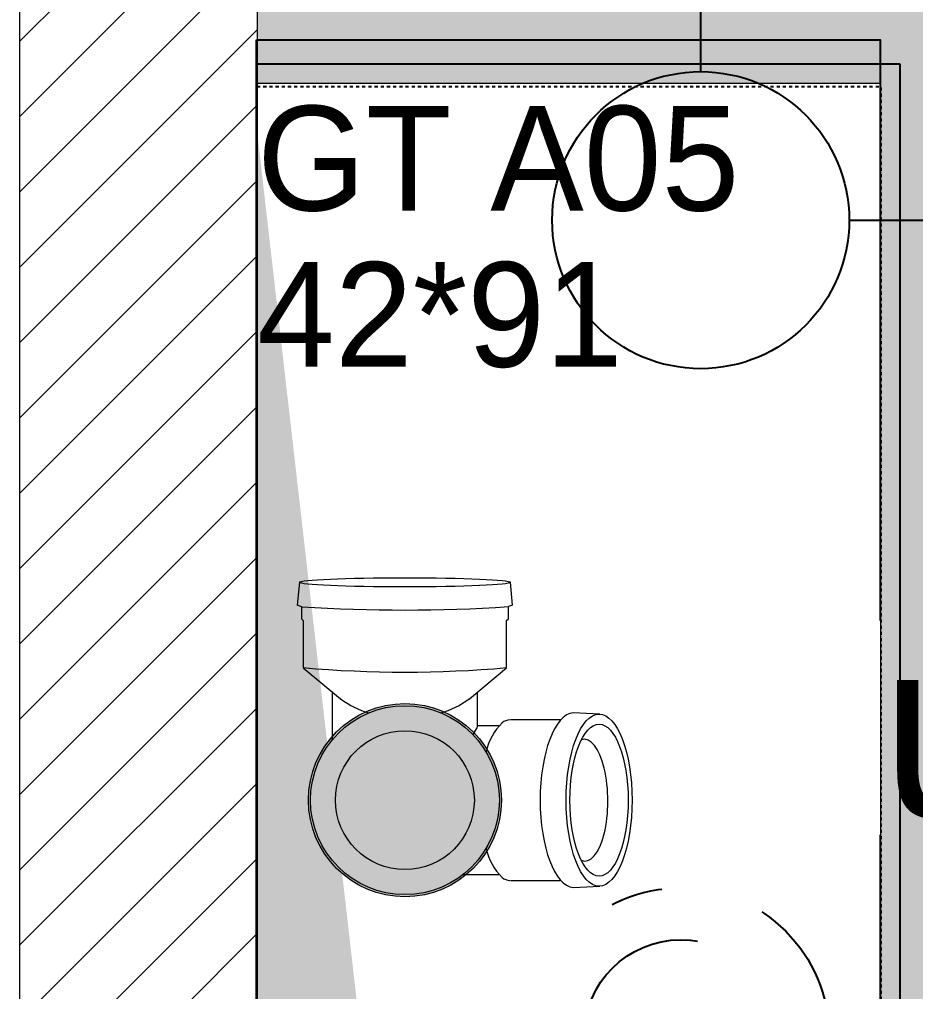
# Model space of a CAD drawing. Header units: centimetres. Extents: x 1724 to 19617, y -6503 to 8072.
# Drawn here: x 6209.9 to 6270.3, y 4327.5 to 4393 of the extents above; entities that cross this region are included whole.
import ezdxf

# ---------------------------------------------------------------- set-up
doc = ezdxf.new("R2010")
doc.units = ezdxf.units.CM
for name, pattern in [('ISO-03', [1.5, 0.6, -0.9]), ('Style de ligne -15', [2.08328, 1.25, -0.41656, 0.13886, -0.27786]), ('VW-01', [0.41656, 0.20828, -0.20828])]:
    doc.linetypes.add(name, pattern=pattern)
for name, color, linetype in [('B aménagement intérieur', 252, 'Continuous'), ('B Général', 252, 'Continuous'), ('C ANNOTATIONS-textes-numérotation gaine', 252, 'ISO-03'), ('F REMPLISSAGE-vert clair', 252, 'Continuous'), ('F REMPLISSAGE-vert foncé', 252, 'Continuous'), ('prlm-CHAUFF', 30, 'Continuous'), ('prlm-EAU-CHU', 42, 'Continuous'), ('prlm-EAU-EUEV', 25, 'Continuous'), ('prlm-ELEC-CFO', 1, 'Continuous'), ('prlm-GT', 242, 'Continuous'), ('prlm-VMC', 93, 'Continuous')]:
    doc.layers.add(name, color=color, linetype=linetype)
for name, color, linetype, lineweight in [('B GÈnÈral', 7, 'Continuous', 5), ('F REMPLISSAGE-vert clair-1', 7, 'Continuous', 5), ('F REMPLISSAGE-vert foncÈ', 7, 'Continuous', 5)]:
    doc.layers.add(name, color=color, linetype=linetype, lineweight=lineweight)
doc.layers.get('prlm-CHAUFF').off()
doc.styles.add('Eurostile', font='Eurosti.TTF')
doc.styles.add('prlm-elec-cfo', font='comic.ttf', dxfattribs={"height": 12})

# ---------------------------------------------------------------- blocks, each defined once
blk = doc.blocks.new('xi.3cep130-200')
at = {"layer": 'B Général', "linetype": 'Style de ligne -15', "ltscale": 25.4}
for radius in [10, 6.5]:
    blk.add_circle((0, 0), radius, dxfattribs=at)
at = {"layer": 'B Général', "insert": (0, 0), "char_height": 3.5278, "width": 16.49076, "attachment_point": 5, "line_spacing_factor": 0.894578, "style": 'Eurostile'}
blk.add_mtext('3CEp', dxfattribs=at)
blk = doc.blocks.new('xi.chu')
at = {"layer": 'prlm-EAU-EUEV', "linetype": 'ByBlock', "lineweight": 5}
blk.add_hatch(color=0, dxfattribs=at).paths.add_polyline_path([(6.5, 0, 1), (-6.5, 0, 1)])
at = {"layer": 'prlm-EAU-EUEV', "color": 0, "linetype": 'ByBlock', "lineweight": 5}
blk.add_circle((0, 0), 6.5, dxfattribs=at)
blk = doc.blocks.new('xi.aam22')
at = {"layer": 'prlm-EAU-CHU', "color": 0, "lineweight": 13}
for p, q in [((-5.799, 13.123), (-5.89, 11.331)), ((5.89, 11.331), (5.799, 13.123)), ((-5.41, 10.463), (-5.41, 7.114)), ((5.41, 7.114), (5.41, 10.463)), ((-13.12, 7.25), (-14.668, 7.106)), ((-13.12, 7.25), (-13.031, 6.97)), ((-12.219, 6.97), (-13.031, 6.97)), ((-12.093, 6.85), (-12.219, 6.97)), ((-8.922, 6.85), (-12.093, 6.85)), ((-6.828, 4.34), (-8.907, 6.841)), ((-5, 6.323), (-5, 4.87)), ((5, 3.931), (5, 6.323)), ((-7.269, 4.87), (-4.958, 4.867)), ((-8.907, -6.841), (-6.828, -4.34)), ((-4.091, -4.87), (-7.269, -4.87)), ((-14.668, -7.106), (-13.12, -7.25)), ((-13.028, -6.944), (-13.12, -7.25)), ((-13.031, -6.97), (-12.219, -6.97)), ((-12.219, -6.97), (-12.093, -6.85)), ((-12.093, -6.85), (-8.922, -6.85))]:
    blk.add_line(p, q, dxfattribs=at)
at = {"layer": 'prlm-EAU-CHU', "color": 0, "lineweight": 13, "flags": 128}
blk.add_lwpolyline([(-4.958, 4.867), (-4.86, 4.836), (-4.68, 4.729), (-4.43, 4.564)], dxfattribs=at)
at = {"layer": 'prlm-EAU-CHU', "color": 0, "lineweight": 13}
for radius in [6.36, 4.675]:
    blk.add_circle((0, 0), radius, dxfattribs=at)
for centre, radius, start, end in [((-119.647, -0.014), 106.844, 356.28096, 3.74771), ((-87.178, 0), 78.555, 354.99745, 5.00255), ((-4.475, 7.136), 0.936, 184.66048, 218.12589), ((-2.54, 9.094), 3.683, 223.50702, 258.77599), ((2.54, 9.094), 3.683, 281.22401, 316.49298), ((4.475, 7.136), 0.936, 321.87411, 355.33952), ((-11.683, 0.728), 6.052, 16.13317, 36.55417), ((-11.683, -0.728), 6.052, 323.44583, 343.86683)]:
    blk.add_arc(centre, radius, start, end, dxfattribs=at)
for centre, major_axis, ratio in [((0, 13.073), (5.789, 0), 0.383426), ((0, 13.073), (5.115, 0), 0.383329), ((-14.667, 0), (0, -7.101), 0.043635)]:
    blk.add_ellipse(centre, major_axis=major_axis, ratio=ratio, dxfattribs=at)
for centre, major_axis, ratio, start_param, end_param in [((0.001, 12.093), (-4.098, -0.028), 0.383971, 2.986035, 6.398097), ((0, 11.414), (-5.894, 0), 0.391508, 0.036281, 3.105311)]:
    blk.add_ellipse(centre, major_axis=major_axis, ratio=ratio, start_param=start_param, end_param=end_param, dxfattribs=at)
blk = doc.blocks.new('G 100_80')
at = {"layer": 'B GÈnÈral', "color": 254, "linetype": 'Continuous', "true_color": 0xd6d6d6}
blk.add_solid([(-30.884, 32.2), (2.5, 43), (-39.5, -43), (-39.5, 43)], dxfattribs=at)
blk = doc.blocks.new('Groupe-72-1')
at = {"layer": 'C ANNOTATIONS-textes-numérotation gaine', "color": 7, "linetype": 'VW-01', "flags": 128}
blk.add_lwpolyline([(6225.888, 4391.389), (6267.888, 4391.389), (6267.888, 4300.389), (6225.888, 4300.389)], close=True, dxfattribs=at)
at = {"layer": 'C ANNOTATIONS-textes-numérotation gaine', "color": 7, "insert": (6225.888, 4390.077), "char_height": 7.0487, "width": 42, "attachment_point": 1, "line_spacing_factor": 0.895453, "style": 'Eurostile'}
blk.add_mtext('GT A05\\P42*91', dxfattribs=at)

msp = doc.modelspace()

# ---------------------------------------------------------------- hatches: boundary and pattern name
at = {"layer": 'B GÈnÈral', "linetype": 'Continuous', "lineweight": 5}
h = msp.add_hatch(dxfattribs=at)
h.set_pattern_fill('50_BETON', style=0, pattern_type=2)
h.set_pattern_definition([(45, (0.0456, -2.938), (2.4253472, -2.6458333), [])])
h.paths.add_polyline_path([(6225.934, 4914.451), (6209.934, 4914.451), (6209.934, 4288.451), (6225.934, 4288.451)])
at = {"layer": 'B GÈnÈral', "linetype": 'Continuous', "lineweight": 0, "true_color": 0xc0dcc0}
msp.add_hatch(color=9, dxfattribs=at).paths.add_polyline_path([(6313.934, 4388.638), (6274.934, 4388.638), (6273.634, 4389.938), (6269.234, 4389.938), (6267.934, 4388.638), (6225.934, 4388.638), (6225.934, 4395.638), (6313.934, 4395.638)])

# ---------------------------------------------------------------- linework, layer by layer
at = {"layer": 'B Général', "color": 7, "linetype": 'Continuous', "lineweight": 18}
for p, q in [((6209.934, 4914.451), (6209.934, 4288.451)), ((6225.934, 4880.451), (6225.934, 4288.451))]:
    msp.add_line(p, q, dxfattribs=at)
at = {"layer": 'B Général', "color": 7, "linetype": 'Continuous', "lineweight": 5}
for p, q in [((6209.934, 4914.451), (6209.934, 4288.451)), ((6225.934, 4880.451), (6225.934, 4288.451))]:
    msp.add_line(p, q, dxfattribs=at)
at = {"layer": 'B Général', "color": 98, "linetype": 'Continuous', "lineweight": 13, "true_color": 0x004400}
msp.add_line((6267.934, 4388.638), (6225.934, 4388.638), dxfattribs=at)
at = {"layer": 'F REMPLISSAGE-vert clair'}
msp.add_line((6269.234, 4389.938), (6225.934, 4389.938), dxfattribs=at)
at = {"layer": 'F REMPLISSAGE-vert clair-1', "color": 9, "linetype": 'Continuous', "true_color": 0xc0dcc0}
msp.add_solid([(6313.934, 4394.338), (6313.934, 4389.938), (6225.934, 4394.338), (6225.934, 4389.938)], dxfattribs=at)
at = {"layer": 'F REMPLISSAGE-vert foncÈ', "color": 54, "linetype": 'Continuous', "true_color": 0x99aa00}
msp.add_solid([(6225.934, 4389.938), (6269.234, 4389.938), (6225.934, 4388.638), (6267.934, 4388.638)], dxfattribs=at)
at = {"layer": 'F REMPLISSAGE-vert foncé'}
msp.add_line((6269.234, 4389.938), (6225.934, 4389.938), dxfattribs=at)
at = {"layer": 'F REMPLISSAGE-vert foncé', "color": 98, "linetype": 'Continuous', "lineweight": 13, "true_color": 0x004400}
msp.add_line((6267.934, 4388.638), (6225.934, 4388.638), dxfattribs=at)
at = {"layer": 'prlm-GT'}
msp.add_lwpolyline([(6225.89, 4391.576), (6267.887, 4391.576), (6267.885, 4300.389), (6225.888, 4300.389)], close=True, dxfattribs=at)
at = {"layer": 'prlm-VMC'}
for points in [[(6255.807, 4389.442), (6255.807, 4398.389)], [(6265.807, 4379.442), (6336.462, 4379.442)]]:
    msp.add_lwpolyline(points, dxfattribs=at)
msp.add_circle((6255.807, 4379.442), 10, dxfattribs=at)

# ---------------------------------------------------------------- block references
at = {"layer": 'prlm-CHAUFF'}
msp.add_blockref('xi.3cep130-200', (6254.46, 4324.489), dxfattribs=at)
at = {"layer": 'prlm-EAU-CHU', "rotation": 270}
msp.add_blockref('xi.aam22', (6235.889, 4340.389), dxfattribs=at)
at = {"layer": 'prlm-EAU-EUEV'}
msp.add_blockref('xi.chu', (6235.889, 4340.389), dxfattribs=at)

# ---------------------------------------------------------------- next in the draw order: texts
at = {"layer": 'prlm-ELEC-CFO', "lineweight": 20, "insert": (6279.146, 4345.189), "char_height": 12, "attachment_point": 5, "line_spacing_factor": 0.8, "style": 'prlm-elec-cfo', "bg_fill": 3, "box_fill_scale": 1.1, "bg_fill_color": 256, "bg_fill_transparency": 0}
msp.add_mtext('uta', dxfattribs=at)

# ---------------------------------------------------------------- next in the draw order: hatches: boundary and pattern name
at = {"layer": 'B GÈnÈral', "linetype": 'Continuous', "lineweight": 0, "true_color": 0xc0dcc0}
msp.add_hatch(color=9, dxfattribs=at).paths.add_polyline_path([(6273.634, 4389.938), (6274.934, 4388.638), (6274.934, 4297.451), (6267.934, 4297.451), (6267.934, 4388.638), (6269.234, 4389.938)])

# ---------------------------------------------------------------- next in the draw order: linework, layer by layer
at = {"layer": 'B Général', "color": 98, "linetype": 'Continuous', "lineweight": 13, "true_color": 0x004400}
msp.add_line((6267.934, 4297.451), (6267.934, 4388.638), dxfattribs=at)
at = {"layer": 'F REMPLISSAGE-vert clair'}
msp.add_line((6269.234, 4297.451), (6269.234, 4389.938), dxfattribs=at)
at = {"layer": 'F REMPLISSAGE-vert clair-1', "color": 9, "linetype": 'Continuous', "true_color": 0xc0dcc0}
msp.add_solid([(6269.234, 4389.938), (6273.634, 4389.938), (6269.234, 4297.451), (6273.634, 4297.451)], dxfattribs=at)
at = {"layer": 'F REMPLISSAGE-vert foncÈ', "color": 54, "linetype": 'Continuous', "true_color": 0x99aa00}
msp.add_solid([(6267.934, 4388.638), (6269.234, 4389.938), (6267.934, 4297.451), (6269.234, 4297.451)], dxfattribs=at)
at = {"layer": 'F REMPLISSAGE-vert foncé'}
msp.add_line((6269.234, 4297.451), (6269.234, 4389.938), dxfattribs=at)
at = {"layer": 'F REMPLISSAGE-vert foncé', "color": 98, "linetype": 'Continuous', "lineweight": 13, "true_color": 0x004400}
msp.add_line((6267.934, 4297.451), (6267.934, 4388.638), dxfattribs=at)

# ---------------------------------------------------------------- next in the draw order: block references
at = {"layer": 'B aménagement intérieur', "color": 7, "xscale": -1, "rotation": 180}
msp.add_blockref('G 100_80', (6265.434, 4342.451), dxfattribs=at)
at = {"layer": 'C ANNOTATIONS-textes-numérotation gaine', "color": 7}
msp.add_blockref('Groupe-72-1', (0.046, -2.938), dxfattribs=at)

doc.saveas('drawing.dxf')
